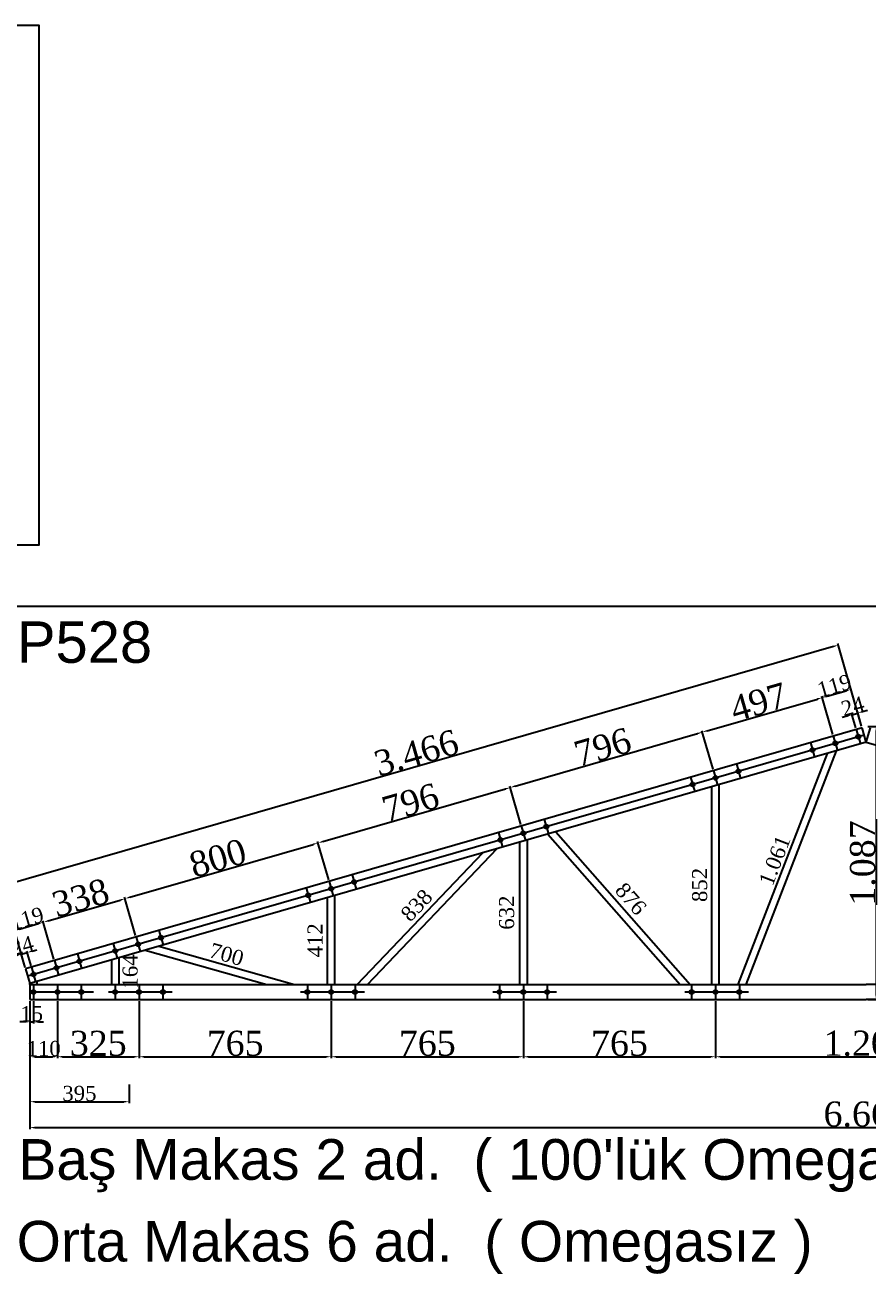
# Model space of a CAD drawing. Header units: millimetres. Extents: x 206945 to 219731, y -209822 to -201066.
# Drawn here: x 210192 to 213548, y -206064 to -201066 of the extents above; entities that cross this region are included whole.
import ezdxf

# ---------------------------------------------------------------- set-up
doc = ezdxf.new("R2010")
doc.units = ezdxf.units.MM
doc.header["$MEASUREMENT"] = 0
for name, color, linetype in [('ANTET', 7, 'Continuous'), ('Block1', 255, 'Continuous'), ('DUVAR', 7, 'Continuous'), ('ÖLÇÜLENDİRME', 121, 'Continuous')]:
    doc.layers.add(name, color=color, linetype=linetype)
doc.styles.add('133', font='times.ttf')
doc.styles.get("Standard").update_dxf_attribs({"font": 'arial.ttf'})
doc.dimstyles.new('MAKAS', dxfattribs={"dimscale": 20, "dimtxt": 1.3, "dimasz": 1, "dimexe": 0.3, "dimexo": 0.3, "dimgap": 0.1, "dimtad": 1, "dimrnd": 1, "dimzin": 12, "dimdsep": 46, "dimlunit": 6, "dimtxsty": '133', "dimcen": 0.8, "dimdle": 0.0005, "dimclrd": 4, "dimclre": 6, "dimclrt": 2, "dimazin": 3, "dimtfac": 1, "dimtmove": 0, "dimatfit": 2, "dimldrblk": 'DOTSMALL', "dimfxl": 0, "dimtolj": 1, "dimtzin": 0, "dimarcsym": 0})
doc.dimstyles.new('makas 1', dxfattribs={"dimscale": 20, "dimtxt": 3, "dimasz": 1.2, "dimexe": 0.3, "dimexo": 0.3, "dimgap": 0.1, "dimtad": 1, "dimrnd": 1, "dimzin": 12, "dimdsep": 46, "dimlunit": 6, "dimtxsty": '133', "dimblk": 'NONE', "dimcen": 0.8, "dimdle": 0.0005, "dimse1": 1, "dimse2": 1, "dimsd1": 1, "dimsd2": 1, "dimclrd": 105, "dimclre": 42, "dimclrt": 2, "dimazin": 3, "dimtfac": 1, "dimtmove": 0, "dimatfit": 2, "dimldrblk": 'NONE', "dimfxl": 0, "dimtolj": 1, "dimtzin": 0, "dimarcsym": 0})

# ---------------------------------------------------------------- blocks, each defined once
blk = doc.blocks.new('*D7305')
at = {"layer": 'Defpoints', "color": 0}
for p in [(210200.8, -204756.8), (210194.4, -204822), (210217.7, -204815.3)]:
    blk.add_point(p, dxfattribs=at)
at = {"layer": 'ÖLÇÜLENDİRME', "color": 6, "lineweight": -2, "ltscale": 0.5}
for p, q in [((210192.7, -204816.2), (210175.9, -204757.8)), ((210216, -204809.5), (210199.2, -204751.1))]:
    blk.add_line(p, q, dxfattribs=at)
at = {"layer": 'ÖLÇÜLENDİRME', "color": 4, "lineweight": -2, "ltscale": 0.5}
for p, q in [((210177.5, -204763.5), (210200.8, -204756.8)), ((210220.1, -204751.3), (210239.3, -204745.8)), ((210158.3, -204769.1), (210139.1, -204774.6))]:
    blk.add_line(p, q, dxfattribs=at)
at = {"layer": 'ÖLÇÜLENDİRME', "color": 4}
for points in [[(210219.1, -204748.1), (210221, -204754.5), (210200.8, -204756.8)], [(210159.2, -204772.3), (210157.4, -204765.9), (210177.5, -204763.5)]]:
    blk.add_solid(points, dxfattribs=at)
at = {"layer": 'ÖLÇÜLENDİRME', "color": 2, "insert": (210180.3, -204729.5), "char_height": 60, "attachment_point": 5, "rotation": 16.0764, "style": '133'}
blk.add_mtext('\\A1;24', dxfattribs=at)
blk = doc.blocks.new('_DotSmall')
at = {"color": 0, "linetype": 'ByBlock', "const_width": 0.5}
blk.add_lwpolyline([(-0.0625, 0, 1), (0.0625, 0, 1)], format="xyb", close=True, dxfattribs=at)
blk = doc.blocks.new('*D7306')
at = {"layer": 'Defpoints', "color": 0}
for p in [(210265, -204636.3), (210309, -204789), (210194.4, -204822)]:
    blk.add_point(p, dxfattribs=at)
at = {"layer": 'ÖLÇÜLENDİRME', "color": 4, "lineweight": -2, "ltscale": 0.5}
blk.add_line((210169.6, -204663.8), (210245.8, -204641.9), dxfattribs=at)
at = {"layer": 'ÖLÇÜLENDİRME', "color": 6, "lineweight": -2, "ltscale": 0.5}
for p, q in [((210307.3, -204783.2), (210263.3, -204630.6)), ((210192.7, -204816.2), (210148.7, -204663.6))]:
    blk.add_line(p, q, dxfattribs=at)
at = {"layer": 'ÖLÇÜLENDİRME', "color": 4}
for points in [[(210168.7, -204660.6), (210170.5, -204667), (210150.4, -204669.3)], [(210246.7, -204645.1), (210244.8, -204638.7), (210265, -204636.3)]]:
    blk.add_solid(points, dxfattribs=at)
at = {"layer": 'ÖLÇÜLENDİRME', "color": 2, "insert": (210198.7, -204621.6), "char_height": 60, "attachment_point": 5, "rotation": 16.0764, "style": '133'}
blk.add_mtext('\\A1;119', dxfattribs=at)
blk = doc.blocks.new('*D7307')
at = {"layer": 'Defpoints', "color": 0}
for p in [(210590, -204542.7), (210634, -204695.3), (210309, -204789)]:
    blk.add_point(p, dxfattribs=at)
at = {"layer": 'ÖLÇÜLENDİRME', "color": 4, "lineweight": -2, "ltscale": 0.5}
blk.add_line((210284.2, -204630.8), (210570.8, -204548.2), dxfattribs=at)
at = {"layer": 'ÖLÇÜLENDİRME', "color": 6, "lineweight": -2, "ltscale": 0.5}
for p, q in [((210632.3, -204689.6), (210588.3, -204536.9)), ((210307.3, -204783.2), (210263.3, -204630.6))]:
    blk.add_line(p, q, dxfattribs=at)
at = {"layer": 'ÖLÇÜLENDİRME', "color": 4}
for points in [[(210571.7, -204551.4), (210569.8, -204545), (210590, -204542.7)], [(210283.3, -204627.6), (210285.1, -204634), (210265, -204636.3)]]:
    blk.add_solid(points, dxfattribs=at)
at = {"layer": 'ÖLÇÜLENDİRME', "color": 2, "insert": (210412.9, -204538.8), "char_height": 100, "attachment_point": 5, "rotation": 16.0764, "style": '133'}
blk.add_mtext('\\A1;338', dxfattribs=at)
blk = doc.blocks.new('*D7308')
at = {"layer": 'Defpoints', "color": 0}
for p in [(211358.6, -204320.7), (211402.7, -204473.8), (210634, -204695.3)]:
    blk.add_point(p, dxfattribs=at)
at = {"layer": 'ÖLÇÜLENDİRME', "color": 4, "lineweight": -2, "ltscale": 0.5}
blk.add_line((210609.1, -204536.7), (211339.4, -204326.3), dxfattribs=at)
at = {"layer": 'ÖLÇÜLENDİRME', "color": 6, "lineweight": -2, "ltscale": 0.5}
for p, q in [((211401, -204468), (211356.9, -204315)), ((210632.3, -204689.6), (210588.2, -204536.5))]:
    blk.add_line(p, q, dxfattribs=at)
at = {"layer": 'ÖLÇÜLENDİRME', "color": 4}
for points in [[(211340.3, -204329.5), (211338.4, -204323.1), (211358.6, -204320.7)], [(210608.2, -204533.5), (210610, -204539.9), (210589.9, -204542.3)]]:
    blk.add_solid(points, dxfattribs=at)
at = {"layer": 'ÖLÇÜLENDİRME', "color": 2, "insert": (210959.6, -204380.8), "char_height": 100, "attachment_point": 5, "rotation": 16.0764, "style": '133'}
blk.add_mtext('\\A1;800', dxfattribs=at)
blk = doc.blocks.new('*D7309')
at = {"layer": 'Defpoints', "color": 0}
for p in [(212123.6, -204100.3), (212167.7, -204253.3), (211402.7, -204473.8)]:
    blk.add_point(p, dxfattribs=at)
at = {"layer": 'ÖLÇÜLENDİRME', "color": 4, "lineweight": -2, "ltscale": 0.5}
blk.add_line((211377.8, -204315.2), (212104.4, -204105.8), dxfattribs=at)
at = {"layer": 'ÖLÇÜLENDİRME', "color": 6, "lineweight": -2, "ltscale": 0.5}
for p, q in [((212166, -204247.6), (212121.9, -204094.5)), ((211401, -204468), (211356.9, -204315))]:
    blk.add_line(p, q, dxfattribs=at)
at = {"layer": 'ÖLÇÜLENDİRME', "color": 4}
for points in [[(212105.3, -204109), (212103.4, -204102.6), (212123.6, -204100.3)], [(211376.9, -204312), (211378.7, -204318.4), (211358.6, -204320.7)]]:
    blk.add_solid(points, dxfattribs=at)
at = {"layer": 'ÖLÇÜLENDİRME', "color": 2, "insert": (211726.4, -204159.7), "char_height": 100, "attachment_point": 5, "rotation": 16.0764, "style": '133'}
blk.add_mtext('\\A1;796', dxfattribs=at)
blk = doc.blocks.new('*D7310')
at = {"layer": 'Defpoints', "color": 0}
for p in [(212888.6, -203879.8), (212932.7, -204032.9), (212167.7, -204253.3)]:
    blk.add_point(p, dxfattribs=at)
at = {"layer": 'ÖLÇÜLENDİRME', "color": 4, "lineweight": -2, "ltscale": 0.5}
blk.add_line((212142.8, -204094.7), (212869.4, -203885.4), dxfattribs=at)
at = {"layer": 'ÖLÇÜLENDİRME', "color": 6, "lineweight": -2, "ltscale": 0.5}
for p, q in [((212931, -204027.1), (212886.9, -203874)), ((212166, -204247.6), (212121.9, -204094.5))]:
    blk.add_line(p, q, dxfattribs=at)
at = {"layer": 'ÖLÇÜLENDİRME', "color": 4}
for points in [[(212870.3, -203888.6), (212868.4, -203882.1), (212888.6, -203879.8)], [(212141.9, -204091.5), (212143.7, -204097.9), (212123.6, -204100.3)]]:
    blk.add_solid(points, dxfattribs=at)
at = {"layer": 'ÖLÇÜLENDİRME', "color": 2, "insert": (212491.4, -203939.2), "char_height": 100, "attachment_point": 5, "rotation": 16.0764, "style": '133'}
blk.add_mtext('\\A1;796', dxfattribs=at)
blk = doc.blocks.new('*D7311')
at = {"layer": 'Defpoints', "color": 0}
for p in [(213365.7, -203742.3), (213409.8, -203895.4), (212932.7, -204032.9)]:
    blk.add_point(p, dxfattribs=at)
at = {"layer": 'ÖLÇÜLENDİRME', "color": 4, "lineweight": -2, "ltscale": 0.5}
blk.add_line((212907.8, -203874.3), (213346.5, -203747.9), dxfattribs=at)
at = {"layer": 'ÖLÇÜLENDİRME', "color": 6, "lineweight": -2, "ltscale": 0.5}
for p, q in [((213408.1, -203889.6), (213364, -203736.6)), ((212931, -204027.1), (212886.9, -203874))]:
    blk.add_line(p, q, dxfattribs=at)
at = {"layer": 'ÖLÇÜLENDİRME', "color": 4}
for points in [[(213347.4, -203751.1), (213345.5, -203744.7), (213365.7, -203742.3)], [(212906.9, -203871.1), (212908.7, -203877.5), (212888.6, -203879.8)]]:
    blk.add_solid(points, dxfattribs=at)
at = {"layer": 'ÖLÇÜLENDİRME', "color": 2, "insert": (213112.5, -203760.2), "char_height": 100, "attachment_point": 5, "rotation": 16.0764, "style": '133'}
blk.add_mtext('\\A1;497', dxfattribs=at)
blk = doc.blocks.new('*D7312')
at = {"layer": 'Defpoints', "color": 0}
for p in [(213480.4, -203709.7), (213409.8, -203895.4), (213524.4, -203862.3)]:
    blk.add_point(p, dxfattribs=at)
at = {"layer": 'ÖLÇÜLENDİRME', "color": 6, "lineweight": -2, "ltscale": 0.5}
for p, q in [((213522.7, -203856.6), (213478.7, -203703.9)), ((213408.1, -203889.6), (213364.1, -203736.9))]:
    blk.add_line(p, q, dxfattribs=at)
at = {"layer": 'ÖLÇÜLENDİRME', "color": 4, "lineweight": -2, "ltscale": 0.5}
blk.add_line((213385, -203737.2), (213461.2, -203715.2), dxfattribs=at)
at = {"layer": 'ÖLÇÜLENDİRME', "color": 4}
for points in [[(213462.1, -203718.4), (213460.2, -203712), (213480.4, -203709.7)], [(213384.1, -203734), (213385.9, -203740.4), (213365.8, -203742.7)]]:
    blk.add_solid(points, dxfattribs=at)
at = {"layer": 'ÖLÇÜLENDİRME', "color": 2, "insert": (213414.1, -203694.9), "char_height": 60, "attachment_point": 5, "rotation": 16.0764, "style": '133'}
blk.add_mtext('\\A1;119', dxfattribs=at)
blk = doc.blocks.new('*D7313')
at = {"layer": 'Defpoints', "color": 0}
for p in [(213507.5, -203803.9), (213501.1, -203869.1), (213524.4, -203862.3)]:
    blk.add_point(p, dxfattribs=at)
at = {"layer": 'ÖLÇÜLENDİRME', "color": 6, "lineweight": -2, "ltscale": 0.5}
for p, q in [((213499.4, -203863.3), (213482.6, -203804.8)), ((213522.7, -203856.6), (213505.9, -203798.1))]:
    blk.add_line(p, q, dxfattribs=at)
at = {"layer": 'ÖLÇÜLENDİRME', "color": 4, "lineweight": -2, "ltscale": 0.5}
for p, q in [((213484.2, -203810.6), (213507.5, -203803.9)), ((213526.7, -203798.3), (213546, -203792.8)), ((213465, -203816.1), (213445.8, -203821.7))]:
    blk.add_line(p, q, dxfattribs=at)
at = {"layer": 'ÖLÇÜLENDİRME', "color": 4}
for points in [[(213465.9, -203819.3), (213464.1, -203812.9), (213484.2, -203810.6)], [(213525.8, -203795.1), (213527.7, -203801.5), (213507.5, -203803.9)]]:
    blk.add_solid(points, dxfattribs=at)
at = {"layer": 'ÖLÇÜLENDİRME', "color": 2, "insert": (213487, -203776.5), "char_height": 60, "attachment_point": 5, "rotation": 16.0764, "style": '133'}
blk.add_mtext('\\A1;24', dxfattribs=at)
blk = doc.blocks.new('*D7314')
at = {"layer": 'Defpoints', "color": 0}
for p in [(213524.4, -203862.3), (210099.5, -204492.9), (210194.4, -204822)]:
    blk.add_point(p, dxfattribs=at)
at = {"layer": 'ÖLÇÜLENDİRME', "color": 4, "lineweight": -2, "ltscale": 0.5}
blk.add_line((213410.3, -203538.8), (210118.8, -204487.4), dxfattribs=at)
at = {"layer": 'ÖLÇÜLENDİRME', "color": 6, "lineweight": -2, "ltscale": 0.5}
for p, q in [((213522.7, -203856.6), (213427.9, -203527.5)), ((210192.7, -204816.2), (210097.9, -204487.1))]:
    blk.add_line(p, q, dxfattribs=at)
at = {"layer": 'ÖLÇÜLENDİRME', "color": 4}
for points in [[(213411.2, -203542), (213409.4, -203535.6), (213429.5, -203533.2)], [(210117.8, -204484.2), (210119.7, -204490.6), (210099.5, -204492.9)]]:
    blk.add_solid(points, dxfattribs=at)
at = {"layer": 'ÖLÇÜLENDİRME', "color": 2, "insert": (211749.9, -203962.2), "char_height": 100, "attachment_point": 5, "rotation": 16.0764, "style": '133'}
blk.add_mtext('\\A1;3.466', dxfattribs=at)
blk = doc.blocks.new('*D7315')
at = {"layer": 'Defpoints', "color": 0}
for p in [(210211, -204944.1), (210226, -204944.1), (210226, -205033.1)]:
    blk.add_point(p, dxfattribs=at)
at = {"layer": 'ÖLÇÜLENDİRME', "color": 6, "lineweight": -2, "ltscale": 0.5}
for p, q in [((210211, -204950.1), (210211, -205039.1)), ((210226, -204950.1), (210226, -205039.1))]:
    blk.add_line(p, q, dxfattribs=at)
at = {"layer": 'ÖLÇÜLENDİRME', "color": 4, "lineweight": -2, "ltscale": 0.5}
for p, q in [((210191, -205033.1), (210171, -205033.1)), ((210211, -205033.1), (210226, -205033.1)), ((210246, -205033.1), (210266, -205033.1))]:
    blk.add_line(p, q, dxfattribs=at)
at = {"layer": 'ÖLÇÜLENDİRME', "color": 4}
for points in [[(210191, -205036.4), (210191, -205029.8), (210211, -205033.1)], [(210246, -205029.8), (210246, -205036.4), (210226, -205033.1)]]:
    blk.add_solid(points, dxfattribs=at)
at = {"layer": 'ÖLÇÜLENDİRME', "color": 2, "insert": (210218.5, -205000.6), "char_height": 60, "attachment_point": 5, "style": '133'}
blk.add_mtext('\\A1;15', dxfattribs=at)
blk = doc.blocks.new('*D7316')
at = {"layer": 'Defpoints', "color": 0}
for p in [(210211, -204944.1), (210321, -204944.1), (210321, -205171.7)]:
    blk.add_point(p, dxfattribs=at)
at = {"layer": 'ÖLÇÜLENDİRME', "color": 6, "lineweight": -2, "ltscale": 0.5}
for p, q in [((210211, -204950.1), (210211, -205177.7)), ((210321, -204950.1), (210321, -205177.7))]:
    blk.add_line(p, q, dxfattribs=at)
at = {"layer": 'ÖLÇÜLENDİRME', "color": 4, "lineweight": -2, "ltscale": 0.5}
blk.add_line((210231, -205171.7), (210301, -205171.7), dxfattribs=at)
at = {"layer": 'ÖLÇÜLENDİRME', "color": 4}
for points in [[(210231, -205168.4), (210231, -205175.1), (210211, -205171.7)], [(210301, -205175.1), (210301, -205168.4), (210321, -205171.7)]]:
    blk.add_solid(points, dxfattribs=at)
at = {"layer": 'ÖLÇÜLENDİRME', "color": 2, "insert": (210266, -205139.3), "char_height": 60, "attachment_point": 5, "style": '133'}
blk.add_mtext('\\A1;110', dxfattribs=at)
blk = doc.blocks.new('*D7317')
at = {"layer": 'Defpoints', "color": 0}
for p in [(210321, -204944.1), (210646, -204944.1), (210646, -205171.7)]:
    blk.add_point(p, dxfattribs=at)
at = {"layer": 'ÖLÇÜLENDİRME', "color": 6, "lineweight": -2, "ltscale": 0.5}
for p, q in [((210321, -204950.1), (210321, -205177.7)), ((210646, -204950.1), (210646, -205177.7))]:
    blk.add_line(p, q, dxfattribs=at)
at = {"layer": 'ÖLÇÜLENDİRME', "color": 4, "lineweight": -2, "ltscale": 0.5}
blk.add_line((210341, -205171.7), (210626, -205171.7), dxfattribs=at)
at = {"layer": 'ÖLÇÜLENDİRME', "color": 4}
for points in [[(210341, -205168.4), (210341, -205175.1), (210321, -205171.7)], [(210626, -205175.1), (210626, -205168.4), (210646, -205171.7)]]:
    blk.add_solid(points, dxfattribs=at)
at = {"layer": 'ÖLÇÜLENDİRME', "color": 2, "insert": (210483.5, -205119), "char_height": 100, "attachment_point": 5, "style": '133'}
blk.add_mtext('\\A1;325', dxfattribs=at)
blk = doc.blocks.new('*D7318')
at = {"layer": 'Defpoints', "color": 0}
for p in [(210646, -204944.1), (211411, -204944.1), (211411, -205171.7)]:
    blk.add_point(p, dxfattribs=at)
at = {"layer": 'ÖLÇÜLENDİRME', "color": 6, "lineweight": -2, "ltscale": 0.5}
for p, q in [((210646, -204950.1), (210646, -205177.7)), ((211411, -204950.1), (211411, -205177.7))]:
    blk.add_line(p, q, dxfattribs=at)
at = {"layer": 'ÖLÇÜLENDİRME', "color": 4, "lineweight": -2, "ltscale": 0.5}
blk.add_line((210666, -205171.7), (211391, -205171.7), dxfattribs=at)
at = {"layer": 'ÖLÇÜLENDİRME', "color": 4}
for points in [[(210666, -205168.4), (210666, -205175.1), (210646, -205171.7)], [(211391, -205175.1), (211391, -205168.4), (211411, -205171.7)]]:
    blk.add_solid(points, dxfattribs=at)
at = {"layer": 'ÖLÇÜLENDİRME', "color": 2, "insert": (211028.5, -205118.8), "char_height": 100, "attachment_point": 5, "style": '133'}
blk.add_mtext('\\A1;765', dxfattribs=at)
blk = doc.blocks.new('*D7319')
at = {"layer": 'Defpoints', "color": 0}
for p in [(211411, -204944.1), (212176, -204944.1), (212176, -205171.7)]:
    blk.add_point(p, dxfattribs=at)
at = {"layer": 'ÖLÇÜLENDİRME', "color": 6, "lineweight": -2, "ltscale": 0.5}
for p, q in [((211411, -204950.1), (211411, -205177.7)), ((212176, -204950.1), (212176, -205177.7))]:
    blk.add_line(p, q, dxfattribs=at)
at = {"layer": 'ÖLÇÜLENDİRME', "color": 4, "lineweight": -2, "ltscale": 0.5}
blk.add_line((211431, -205171.7), (212156, -205171.7), dxfattribs=at)
at = {"layer": 'ÖLÇÜLENDİRME', "color": 4}
for points in [[(211431, -205168.4), (211431, -205175.1), (211411, -205171.7)], [(212156, -205175.1), (212156, -205168.4), (212176, -205171.7)]]:
    blk.add_solid(points, dxfattribs=at)
at = {"layer": 'ÖLÇÜLENDİRME', "color": 2, "insert": (211793.5, -205118.8), "char_height": 100, "attachment_point": 5, "style": '133'}
blk.add_mtext('\\A1;765', dxfattribs=at)
blk = doc.blocks.new('*D7320')
at = {"layer": 'Defpoints', "color": 0}
for p in [(212176, -204944.1), (212941, -204944.1), (212941, -205171.7)]:
    blk.add_point(p, dxfattribs=at)
at = {"layer": 'ÖLÇÜLENDİRME', "color": 6, "lineweight": -2, "ltscale": 0.5}
for p, q in [((212176, -204950.1), (212176, -205177.7)), ((212941, -204950.1), (212941, -205177.7))]:
    blk.add_line(p, q, dxfattribs=at)
at = {"layer": 'ÖLÇÜLENDİRME', "color": 4, "lineweight": -2, "ltscale": 0.5}
blk.add_line((212196, -205171.7), (212921, -205171.7), dxfattribs=at)
at = {"layer": 'ÖLÇÜLENDİRME', "color": 4}
for points in [[(212196, -205168.4), (212196, -205175.1), (212176, -205171.7)], [(212921, -205175.1), (212921, -205168.4), (212941, -205171.7)]]:
    blk.add_solid(points, dxfattribs=at)
at = {"layer": 'ÖLÇÜLENDİRME', "color": 2, "insert": (212558.5, -205118.8), "char_height": 100, "attachment_point": 5, "style": '133'}
blk.add_mtext('\\A1;765', dxfattribs=at)
blk = doc.blocks.new('*D7321')
at = {"layer": 'Defpoints', "color": 0}
for p in [(210211, -205276.1), (210606, -205276.1), (210606, -205350.6)]:
    blk.add_point(p, dxfattribs=at)
at = {"layer": 'ÖLÇÜLENDİRME', "color": 6, "lineweight": -2, "ltscale": 0.5}
for p, q in [((210211, -205282.1), (210211, -205356.6)), ((210606, -205282.1), (210606, -205356.6))]:
    blk.add_line(p, q, dxfattribs=at)
at = {"layer": 'ÖLÇÜLENDİRME', "color": 4, "lineweight": -2, "ltscale": 0.5}
blk.add_line((210231, -205350.6), (210586, -205350.6), dxfattribs=at)
at = {"layer": 'ÖLÇÜLENDİRME', "color": 4}
for points in [[(210231, -205347.2), (210231, -205353.9), (210211, -205350.6)], [(210586, -205353.9), (210586, -205347.2), (210606, -205350.6)]]:
    blk.add_solid(points, dxfattribs=at)
at = {"layer": 'ÖLÇÜLENDİRME', "color": 2, "insert": (210408.5, -205318), "char_height": 60, "attachment_point": 5, "style": '133'}
blk.add_mtext('\\A1;395', dxfattribs=at)
blk = doc.blocks.new('*D7322')
at = {"layer": 'Defpoints', "color": 0}
for p in [(210211, -205086.6), (216871, -205063.9), (216871, -205453.7)]:
    blk.add_point(p, dxfattribs=at)
at = {"layer": 'ÖLÇÜLENDİRME', "color": 6, "lineweight": -2, "ltscale": 0.5}
for p, q in [((210211, -205092.6), (210211, -205459.7)), ((216871, -205069.9), (216871, -205459.7))]:
    blk.add_line(p, q, dxfattribs=at)
at = {"layer": 'ÖLÇÜLENDİRME', "color": 4, "lineweight": -2, "ltscale": 0.5}
blk.add_line((210231, -205453.7), (216851, -205453.7), dxfattribs=at)
at = {"layer": 'ÖLÇÜLENDİRME', "color": 4}
for points in [[(210231, -205450.4), (210231, -205457.1), (210211, -205453.7)], [(216851, -205457.1), (216851, -205450.4), (216871, -205453.7)]]:
    blk.add_solid(points, dxfattribs=at)
at = {"layer": 'ÖLÇÜLENDİRME', "color": 2, "insert": (213541, -205400.8), "char_height": 100, "attachment_point": 5, "style": '133'}
blk.add_mtext('\\A1;6.660', dxfattribs=at)
blk = doc.blocks.new('*D7323')
at = {"layer": 'Defpoints', "color": 0}
for p in [(210551, -204750.5), (210551, -204914.1), (210643.1, -204914.1)]:
    blk.add_point(p, dxfattribs=at)
at = {"layer": 'Block1', "color": 2, "insert": (210610.7, -204832.3), "char_height": 60, "attachment_point": 5, "rotation": 90, "style": '133'}
blk.add_mtext('\\A1;164', dxfattribs=at)
blk = doc.blocks.new('_None')
blk = doc.blocks.new('*D7324')
at = {"layer": 'Defpoints', "color": 0}
for p in [(210648.9, -204700.7), (210642.3, -204724.2), (211316, -204914.1)]:
    blk.add_point(p, dxfattribs=at)
at = {"layer": 'Block1', "color": 2, "insert": (210994.6, -204764.4), "char_height": 60, "attachment_point": 5, "rotation": 344.2531, "style": '133'}
blk.add_mtext('\\A1;700', dxfattribs=at)
blk = doc.blocks.new('*D7325')
at = {"layer": 'Defpoints', "color": 0}
for p in [(211378.5, -204502.6), (211411, -204502.6), (211411, -204914.1)]:
    blk.add_point(p, dxfattribs=at)
at = {"layer": 'Block1', "color": 2, "insert": (211346.5, -204708.4), "char_height": 60, "attachment_point": 5, "rotation": 90, "style": '133'}
blk.add_mtext('\\A1;412', dxfattribs=at)
blk = doc.blocks.new('*D7326')
at = {"layer": 'Defpoints', "color": 0}
for p in [(212063.8, -204288.4), (212084.7, -204308.5), (211506, -204914.1)]:
    blk.add_point(p, dxfattribs=at)
at = {"layer": 'Block1', "color": 2, "insert": (211750.9, -204568.9), "char_height": 60, "attachment_point": 5, "rotation": 46.3033, "style": '133'}
blk.add_mtext('\\A1;838', dxfattribs=at)
blk = doc.blocks.new('*D7327')
at = {"layer": 'Defpoints', "color": 0}
for p in [(212142, -204282.2), (212176, -204282.2), (212176, -204914.1)]:
    blk.add_point(p, dxfattribs=at)
at = {"layer": 'Block1', "color": 2, "insert": (212109.6, -204598.1), "char_height": 60, "attachment_point": 5, "rotation": 90, "style": '133'}
blk.add_mtext('\\A1;632', dxfattribs=at)
blk = doc.blocks.new('*D7328')
at = {"layer": 'Defpoints', "color": 0}
for p in [(212267.3, -204255.8), (212290.1, -204235.8), (212846, -204914.1)]:
    blk.add_point(p, dxfattribs=at)
at = {"layer": 'Block1', "color": 2, "insert": (212603.9, -204543.4), "char_height": 60, "attachment_point": 5, "rotation": 311.32, "style": '133'}
blk.add_mtext('\\A1;876', dxfattribs=at)
blk = doc.blocks.new('*D7329')
at = {"layer": 'Defpoints', "color": 0}
for p in [(212910.5, -204061.7), (212941, -204061.7), (212941, -204914.1)]:
    blk.add_point(p, dxfattribs=at)
at = {"layer": 'Block1', "color": 2, "insert": (212878.1, -204487.9), "char_height": 60, "attachment_point": 5, "rotation": 90, "style": '133'}
blk.add_mtext('\\A1;852', dxfattribs=at)
blk = doc.blocks.new('*D7330')
at = {"layer": 'Defpoints', "color": 0}
for p in [(213398.1, -203907.3), (213436, -203922), (213053.9, -204911.9)]:
    blk.add_point(p, dxfattribs=at)
at = {"layer": 'Block1', "color": 2, "insert": (213176.7, -204390.6), "char_height": 60, "attachment_point": 5, "rotation": 68.8939, "style": '133'}
blk.add_mtext('\\A1;1.061', dxfattribs=at)
blk = doc.blocks.new('*D7346')
at = {"layer": 'Defpoints', "color": 0}
for p in [(213541, -203857.6), (213541, -204944.1), (213580.5, -204944.1)]:
    blk.add_point(p, dxfattribs=at)
at = {"layer": 'ÖLÇÜLENDİRME', "color": 6, "lineweight": -2, "ltscale": 0.5}
for p, q in [((213547, -203857.6), (213586.5, -203857.6)), ((213547, -204944.1), (213586.5, -204944.1))]:
    blk.add_line(p, q, dxfattribs=at)
at = {"layer": 'ÖLÇÜLENDİRME', "color": 4, "lineweight": -2, "ltscale": 0.5}
blk.add_line((213580.5, -203877.6), (213580.5, -204924.1), dxfattribs=at)
at = {"layer": 'ÖLÇÜLENDİRME', "color": 4}
for points in [[(213583.8, -203877.6), (213577.1, -203877.6), (213580.5, -203857.6)], [(213577.1, -204924.1), (213583.8, -204924.1), (213580.5, -204944.1)]]:
    blk.add_solid(points, dxfattribs=at)
at = {"layer": 'ÖLÇÜLENDİRME', "color": 2, "insert": (213527.6, -204400.8), "char_height": 100, "attachment_point": 5, "rotation": 90, "style": '133'}
blk.add_mtext('\\A1;1.087', dxfattribs=at)
blk = doc.blocks.new('*D7347')
at = {"layer": 'Defpoints', "color": 0}
for p in [(212941, -205171.7), (214141, -205171.7), (214141, -205171.7)]:
    blk.add_point(p, dxfattribs=at)
at = {"layer": 'ÖLÇÜLENDİRME', "color": 6, "lineweight": -2, "ltscale": 0.5}
for p, q in [((212941, -205165.7), (212941, -205165.7)), ((214141, -205165.7), (214141, -205165.7))]:
    blk.add_line(p, q, dxfattribs=at)
at = {"layer": 'ÖLÇÜLENDİRME', "color": 4, "lineweight": -2, "ltscale": 0.5}
blk.add_line((212961, -205171.7), (214121, -205171.7), dxfattribs=at)
at = {"layer": 'ÖLÇÜLENDİRME', "color": 4}
for points in [[(212961, -205168.4), (212961, -205175.1), (212941, -205171.7)], [(214121, -205175.1), (214121, -205168.4), (214141, -205171.7)]]:
    blk.add_solid(points, dxfattribs=at)
at = {"layer": 'ÖLÇÜLENDİRME', "color": 2, "insert": (213541, -205118.8), "char_height": 100, "attachment_point": 5, "style": '133'}
blk.add_mtext('\\A1;1.200', dxfattribs=at)

msp = doc.modelspace()

# ---------------------------------------------------------------- linework, layer by layer
at = {"color": 2}
msp.add_lwpolyline([(209922.706, -203379.081), (219729.429, -203379.081), (219729.429, -209821.577), (209922.706, -209821.577)], close=True, dxfattribs=at)
at = {"layer": 'ANTET', "elevation": 4.5}
msp.add_lwpolyline([(207320.638, -201065.901), (210247.201, -201065.901), (210247.201, -203135.188), (207320.638, -203135.188)], close=True, dxfattribs=at)
at = {"layer": 'Block1', "color": 1}
for p, q in [((213524.381, -203862.342), (210194.381, -204822.012)), ((213540.996, -203919.996), (213524.381, -203862.342)), ((213540.996, -203919.996), (213557.611, -203862.342)), ((213540.996, -203919.996), (210210.996, -204879.665)), ((213540.996, -203919.996), (216870.996, -204879.665)), ((212925.994, -204884.121), (212925.995, -204097.232)), ((212955.994, -204884.121), (212955.995, -204088.587)), ((212190.995, -204309.051), (212190.995, -204884.121)), ((212273.244, -204285.348), (212799.648, -204884.121)), ((212305.114, -204276.163), (212839.593, -204884.121)), ((211513.914, -204884.121), (212014.912, -204359.797)), ((211555.407, -204884.121), (212072.173, -204343.294)), ((212160.995, -204317.697), (212160.995, -204884.121)), ((211395.995, -204884.121), (211395.995, -204538.161)), ((211425.995, -204884.121), (211425.995, -204529.516)), ((210669.705, -204747.47), (211154.33, -204884.121)), ((210724.373, -204731.715), (211264.873, -204884.121)), ((210535.996, -204786.004), (210535.996, -204884.121)), ((210565.996, -204777.358), (210565.996, -204884.121)), ((210194.381, -204822.012), (210210.996, -204879.665)), ((210210.996, -204884.121), (210210.996, -204879.665)), ((210210.996, -204884.121), (213540.996, -204884.121)), ((210210.996, -204884.121), (210210.996, -204944.121)), ((210240.996, -204884.121), (210240.996, -204871.019)), ((216870.996, -204884.121), (213540.996, -204884.121)), ((210210.996, -204944.121), (213540.996, -204944.121)), ((216870.996, -204944.121), (213540.996, -204944.121))]:
    msp.add_line(p, q, dxfattribs=at)
at = {"layer": 'Block1', "color": 2}
for p, q in [((213532.688, -203891.169), (210202.688, -204850.838)), ((213409.788, -203895.367), (213426.403, -203953.02)), ((213501.073, -203869.059), (213517.688, -203926.713)), ((213318.503, -203921.674), (213335.118, -203979.327)), ((213023.972, -204006.555), (213040.587, -204064.208)), ((212841.402, -204059.169), (212858.017, -204116.823)), ((212932.687, -204032.862), (212949.302, -204090.516)), ((212167.687, -204253.326), (212184.302, -204310.98)), ((212258.972, -204227.019), (212275.587, -204284.673)), ((212076.402, -204279.634), (212093.017, -204337.287)), ((211493.973, -204447.484), (211510.588, -204505.137)), ((211311.403, -204500.098), (211328.018, -204557.752)), ((211402.688, -204473.791), (211419.303, -204531.444)), ((210633.973, -204695.325), (210650.588, -204752.979)), ((210725.258, -204669.018), (210741.873, -204726.672)), ((210542.688, -204721.633), (210559.303, -204779.286)), ((210308.973, -204788.987), (210325.588, -204846.641)), ((210400.258, -204762.68), (210416.873, -204820.334)), ((210217.688, -204815.295), (210234.304, -204872.948)), ((210225.996, -204884.121), (210225.996, -204944.121)), ((210320.996, -204884.121), (210320.996, -204944.121)), ((210415.996, -204884.121), (210415.996, -204944.121)), ((210550.996, -204884.121), (210550.996, -204944.121)), ((210645.996, -204884.121), (210645.996, -204944.121)), ((210740.996, -204884.121), (210740.996, -204944.121)), ((211315.995, -204884.121), (211315.995, -204944.121)), ((211410.995, -204884.121), (211410.995, -204944.121)), ((211505.995, -204884.121), (211505.995, -204944.121)), ((212080.995, -204884.121), (212080.995, -204944.121)), ((212175.995, -204884.121), (212175.995, -204944.121)), ((212270.995, -204884.121), (212270.995, -204944.121)), ((212845.994, -204884.121), (212845.994, -204944.121)), ((212940.994, -204884.121), (212940.994, -204944.121)), ((213035.994, -204884.121), (213035.994, -204944.121))]:
    msp.add_line(p, q, dxfattribs=at)
at = {"layer": 'Block1', "color": 1}
for centre, radius in [((213509.381, -203897.886), 8), ((213509.381, -203897.886), 4), ((213326.811, -203950.501), 8), ((213326.811, -203950.5), 4), ((213418.096, -203924.193), 8), ((213418.096, -203924.193), 4), ((212940.995, -204061.689), 8), ((212940.994, -204061.689), 4), ((213032.279, -204035.382), 8), ((213032.279, -204035.381), 4), ((212849.71, -204087.996), 8), ((212849.71, -204087.996), 4), ((212267.28, -204255.846), 8), ((212267.28, -204255.846), 4), ((212084.71, -204308.461), 8), ((212084.71, -204308.46), 4), ((212175.995, -204282.154), 8), ((212175.995, -204282.153), 4), ((211410.995, -204502.618), 8), ((211410.995, -204502.618), 4), ((211502.28, -204476.311), 8), ((211502.28, -204476.31), 4), ((211319.711, -204528.925), 8), ((211319.71, -204528.925), 4), ((210733.566, -204697.846), 8), ((210733.566, -204697.845), 4), ((210550.996, -204750.46), 8), ((210550.996, -204750.46), 4), ((210642.281, -204724.153), 8), ((210642.281, -204724.153), 4), ((210317.281, -204817.814), 8), ((210408.566, -204791.507), 8), ((210408.566, -204791.506), 4), ((210225.996, -204844.121), 8), ((210225.996, -204844.121), 4), ((210317.281, -204817.814), 4), ((210225.996, -204914.121), 8), ((210225.996, -204914.121), 4), ((210320.996, -204914.121), 8), ((210320.996, -204914.121), 4), ((210415.996, -204914.121), 8), ((210415.996, -204914.121), 4), ((210550.996, -204914.121), 8), ((210550.996, -204914.121), 4), ((210645.996, -204914.121), 8), ((210645.996, -204914.121), 4), ((210740.996, -204914.121), 8), ((210740.996, -204914.121), 4), ((211315.995, -204914.121), 8), ((211315.995, -204914.121), 4), ((211410.995, -204914.121), 8), ((211410.995, -204914.121), 4), ((211505.995, -204914.121), 8), ((211505.995, -204914.121), 4), ((212080.995, -204914.121), 8), ((212080.995, -204914.121), 4), ((212175.995, -204914.121), 8), ((212175.995, -204914.121), 4), ((212270.995, -204914.121), 8), ((212270.995, -204914.121), 4), ((212845.994, -204914.121), 8), ((212845.994, -204914.121), 4), ((212940.994, -204914.121), 8), ((212940.994, -204914.121), 4), ((213035.994, -204914.121), 8), ((213035.994, -204914.121), 4)]:
    msp.add_circle(centre, radius, dxfattribs=at)
at = {"layer": 'DUVAR', "color": 1}
for p, q in [((213063.653, -204884.121), (213422.628, -203954.108)), ((213031.495, -204884.121), (213386.445, -203964.536)), ((210210.996, -204944.121), (213540.996, -204944.121)), ((216870.996, -204944.121), (213540.996, -204944.121))]:
    msp.add_line(p, q, dxfattribs=at)
at = {"layer": 'ÖLÇÜLENDİRME', "color": 2, "ltscale": 0.5}
for p, q in [((210464.781, -204914.121), (210210.996, -204914.121)), ((210777.867, -204914.121), (210524.082, -204914.121)), ((211542.866, -204914.121), (211289.082, -204914.121)), ((212307.866, -204914.121), (212054.081, -204914.121)), ((213072.865, -204914.121), (212819.081, -204914.121))]:
    msp.add_line(p, q, dxfattribs=at)

# ---------------------------------------------------------------- texts
at = {"layer": 'ÖLÇÜLENDİRME', "color": 2}
msp.add_text('VP528', height=164.9511, dxfattribs=at).set_placement((210006.129, -203603.873))
at = {"layer": 'ÖLÇÜLENDİRME', "color": 2, "char_height": 162, "width": 10329.32356, "attachment_point": 1}
for s, insert in [("Baş Makas 2 ad.  ( 100'lük Omega )  LAMBİRİ KAPLANACAK", (210165.774, -205499.405)), ('Orta Makas 6 ad.  ( Omegasız )', (210158.873, -205824.937))]:
    msp.add_mtext(s, dxfattribs=dict(at, insert=insert))

# ---------------------------------------------------------------- dimensions: what is measured, and where the dimension line sits
at = {"layer": 'Block1', "color": 1}
dim = msp.add_aligned_dim(p1=(213053.877, -204911.886), p2=(213435.978, -203921.958), distance=40.633, dimstyle='makas 1', override={"dimtxt": 3}, dxfattribs=at)
dim.commit()
dim.dimension.update_dxf_attribs({"geometry": '*D7330', "text_midpoint": (213176.663, -204390.573)})
for p1, p2, distance, picture, middle in [((212940.994, -204914.121), (212940.994, -204061.689), 30.484, '*D7329', (212878.06, -204487.905)), ((212845.994, -204914.121), (212267.28, -204255.846), -30.394, '*D7328', (212603.903, -204543.43)), ((211505.995, -204914.121), (212084.71, -204308.46), 28.966, '*D7326', (211750.948, -204568.861)), ((212175.995, -204914.121), (212175.995, -204282.153), 33.98, '*D7327', (212109.565, -204598.137)), ((211410.995, -204914.121), (211410.995, -204502.618), 32.527, '*D7325', (211346.529, -204708.369)), ((211315.9954, -204914.1209), (210642.2807, -204724.1526), -24.3812, '*D7324', (210994.586, -204764.3513)), ((210550.996, -204750.46), (210550.996, -204914.121), 92.118, '*D7323', (210610.663, -204832.29))]:
    dim = msp.add_aligned_dim(p1=p1, p2=p2, distance=distance, dimstyle='makas 1', dxfattribs=at)
    dim.commit()
    dim.dimension.update_dxf_attribs({"geometry": picture, "text_midpoint": middle})
at = {"layer": 'ÖLÇÜLENDİRME', "color": 1, "ltscale": 0.5}
for p1, p2, distance, picture, middle in [((213524.381, -203862.342), (210194.381, -204822.012), -342.509, '*D7314', (211749.884, -203962.231)), ((213540.996, -203857.554), (213540.996, -204944.121), 39.478, '*D7346', (213527.573, -204400.837)), ((212940.994, -205171.742), (214140.997, -205171.742), 0, '*D7347', (213540.996, -205118.841))]:
    dim = msp.add_aligned_dim(p1=p1, p2=p2, distance=distance, dimstyle='MAKAS', override={"dimtxt": 5, "dimdle": 1}, dxfattribs=at)
    dim.commit()
    dim.dimension.update_dxf_attribs({"geometry": picture, "text_midpoint": middle})
for base, p1, p2, angle, picture, middle, dimtype in [((213480.384, -203709.675), (213409.788, -203895.367), (213524.381, -203862.342), 196.076398, '*D7312', (213423.088, -203726.187), 160), ((213507.531, -203803.876), (213501.073, -203869.059), (213524.381, -203862.342), 16.076398, '*D7313', (213495.878, -203807.235), 161), ((210264.976, -204636.32), (210194.381, -204822.012), (210308.973, -204788.987), 16.076398, '*D7306', (210207.68, -204652.832), 161), ((210200.839, -204756.828), (210194.381, -204822.012), (210217.688, -204815.295), 16.076398, '*D7305', (210189.185, -204760.187), 161)]:
    dim = msp.add_linear_dim(base=base, p1=p1, p2=p2, angle=angle, dimstyle='MAKAS', override={"dimtxt": 3}, dxfattribs=at)
    dim.commit()
    dim.dimension.update_dxf_attribs({"geometry": picture, "text_midpoint": middle, "dimtype": dimtype})
for base, p1, p2, picture, middle in [((213365.681, -203742.319), (212932.687, -204032.862), (213409.788, -203895.367), '*D7311', (213112.482, -203760.234)), ((212888.58, -203879.814), (212167.687, -204253.326), (212932.687, -204032.862), '*D7310', (212491.431, -203939.214)), ((212123.58, -204100.278), (211402.688, -204473.791), (212167.687, -204253.326), '*D7309', (211726.431, -204159.679)), ((211358.581, -204320.743), (210633.973, -204695.325), (211402.688, -204473.791), '*D7308', (210959.616, -204380.823)), ((210589.976, -204542.659), (210308.973, -204788.987), (210633.973, -204695.325), '*D7307', (210412.869, -204538.801))]:
    dim = msp.add_linear_dim(base=base, p1=p1, p2=p2, angle=196.076398, dimstyle='MAKAS', override={"dimtxt": 5, "dimdle": 1}, dxfattribs=at)
    dim.commit()
    dim.dimension.update_dxf_attribs({"geometry": picture, "text_midpoint": middle})
for base, p2, picture, middle in [((210225.996, -205033.098), (210225.996, -204944.121), '*D7315', (210218.496, -205033.098)), ((210320.996, -205171.742), (210320.996, -204944.121), '*D7316', (210265.996, -205171.742))]:
    dim = msp.add_linear_dim(base=base, p1=(210210.996, -204944.121), p2=p2, dimstyle='MAKAS', override={"dimtxt": 3}, dxfattribs=at)
    dim.commit()
    dim.dimension.update_dxf_attribs({"geometry": picture, "text_midpoint": middle, "dimtype": 160})
for base, p1, p2, override, picture, middle in [((210645.996, -205171.742), (210320.996, -204944.121), (210645.996, -204944.121), {"dimtxt": 5, "dimdle": 1}, '*D7317', (210483.496, -205118.991)), ((211410.995, -205171.742), (210645.996, -204944.121), (211410.995, -204944.121), {"dimtxt": 5, "dimdle": 1}, '*D7318', (211028.496, -205118.841)), ((212175.995, -205171.742), (211410.995, -204944.121), (212175.995, -204944.121), {"dimtxt": 5, "dimdle": 1}, '*D7319', (211793.495, -205118.841)), ((212940.994, -205171.742), (212175.995, -204944.121), (212940.994, -204944.121), {"dimtxt": 5, "dimdle": 1}, '*D7320', (212558.495, -205118.841)), ((216870.996, -205453.741), (210210.996, -205086.552), (216870.996, -205063.931), {"dimtxt": 5, "dimdle": 1}, '*D7322', (213540.996, -205400.84)), ((210605.996, -205350.579), (210210.996, -205276.147), (210605.996, -205276.147), {"dimtxt": 3}, '*D7321', (210408.496, -205318.038))]:
    dim = msp.add_linear_dim(base=base, p1=p1, p2=p2, dimstyle='MAKAS', override=override, dxfattribs=at)
    dim.commit()
    dim.dimension.update_dxf_attribs({"geometry": picture, "text_midpoint": middle})

doc.saveas('drawing.dxf')
